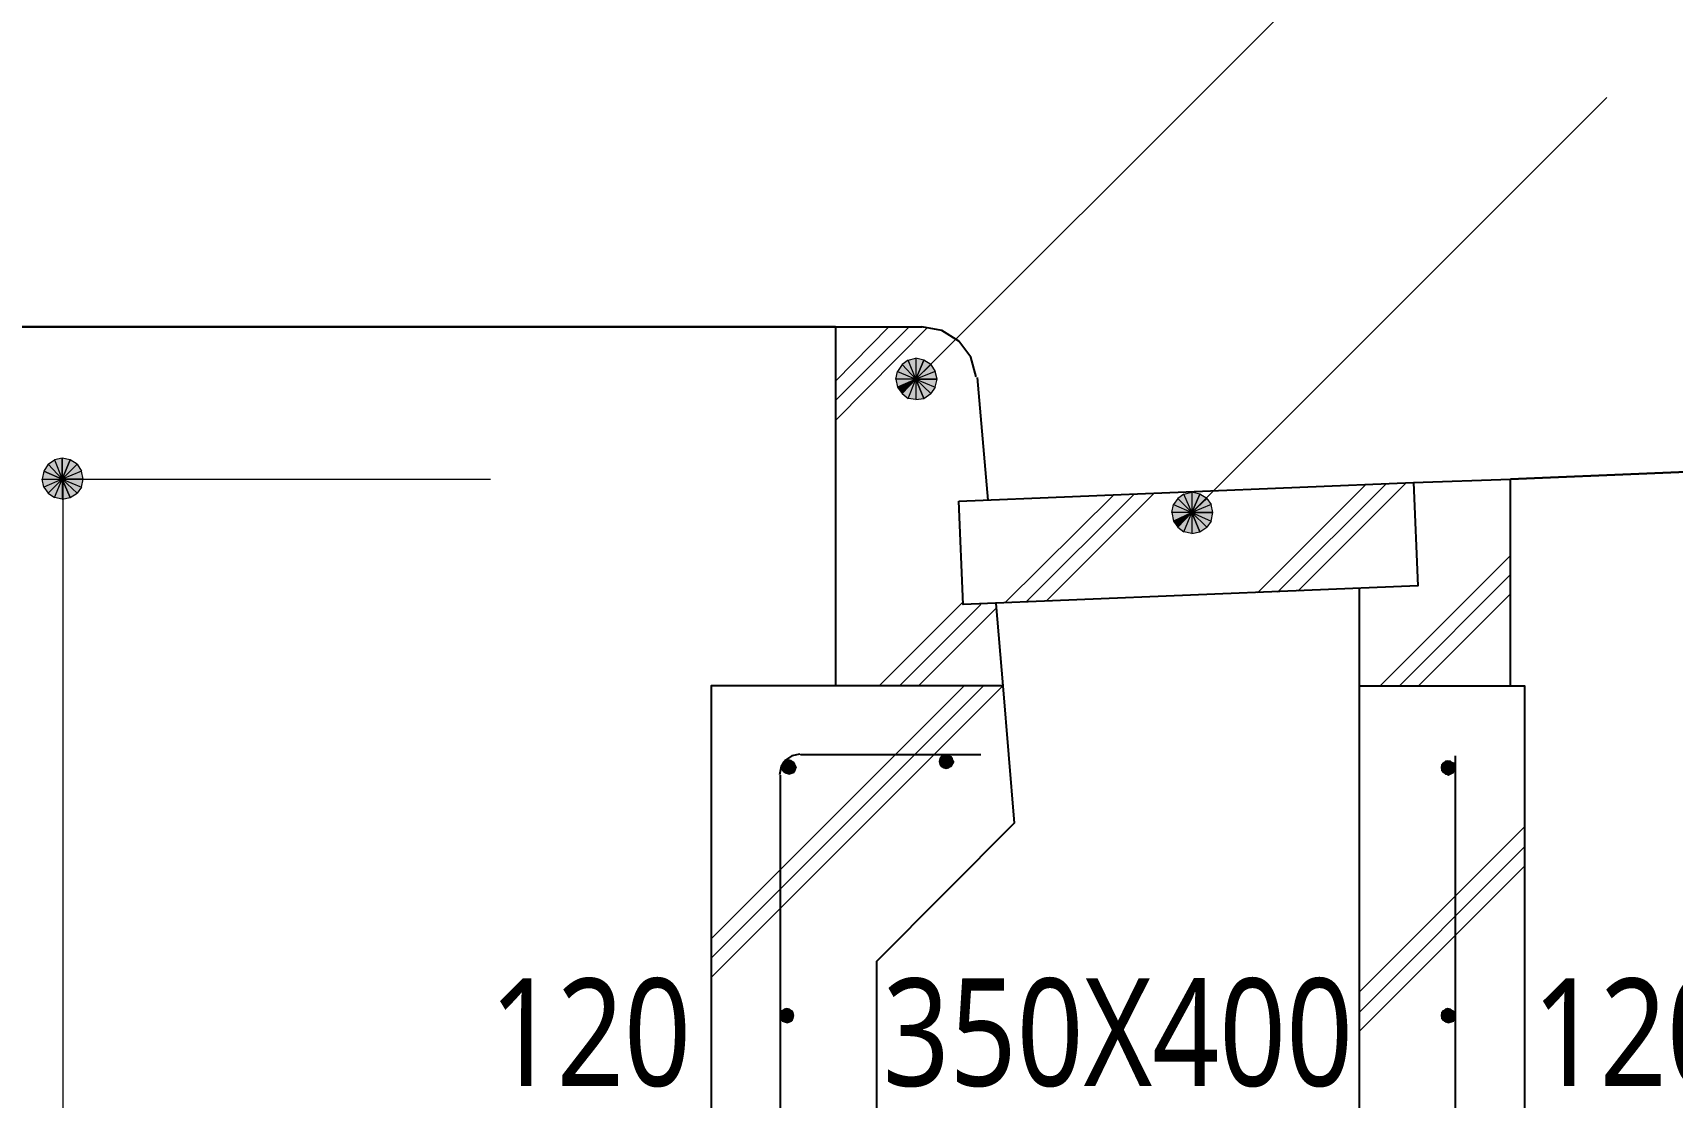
# Model space of a CAD drawing. Header units: millimetres. Extents: x 0 to 420, y 0 to 297.
# Drawn here: x 41.56 to 81.19, y 80.82 to 106.55 of the extents above; entities that cross this region are included whole.
import ezdxf
from ezdxf.enums import TextEntityAlignment as Align

# ---------------------------------------------------------------- set-up
doc = ezdxf.new("R2010")
doc.units = ezdxf.units.MM
doc.styles.add('kst32b', font='NotoSansJP-Variable.ttf')

msp = doc.modelspace()

# ---------------------------------------------------------------- hatches: boundary and pattern name
h = msp.add_hatch(color=7)
h.paths.add_polyline_path([(63.098, 98.637), (62.907, 98.679), (62.907, 98.171), (63.098, 98.637)])
h.paths.add_polyline_path([(62.907, 98.679), (62.907, 98.171), (62.717, 98.637), (62.907, 98.679)])
h.paths.add_polyline_path([(62.907, 98.171), (62.717, 98.637), (62.569, 98.531), (62.907, 98.171)])
h = msp.add_hatch(color=7)
h.paths.add_polyline_path([(62.569, 98.531), (62.463, 98.362), (62.907, 98.171), (62.569, 98.531)])
h.paths.add_polyline_path([(62.463, 98.362), (62.907, 98.171), (62.421, 98.171), (62.463, 98.362)])
h.paths.add_polyline_path([(62.907, 98.171), (62.421, 98.171), (62.463, 97.98), (62.907, 98.171)])
h = msp.add_hatch(color=7)
h.paths.add_polyline_path([(63.415, 98.171), (63.373, 98.362), (62.907, 98.171), (63.415, 98.171)])
h.paths.add_polyline_path([(63.373, 98.362), (62.907, 98.171), (63.267, 98.531), (63.373, 98.362)])
h.paths.add_polyline_path([(62.907, 98.171), (63.267, 98.531), (63.098, 98.637), (62.907, 98.171)])
for points in [[(62.463, 97.98), (62.569, 97.832), (62.907, 98.171), (62.463, 97.98)], [(42.46, 96.224), (42.27, 96.266), (42.27, 95.758), (42.46, 96.224)], [(69.13, 94.742), (69.236, 94.594), (69.575, 94.954), (69.13, 94.742)]]:
    msp.add_hatch(color=7).paths.add_polyline_path(points)
h = msp.add_hatch(color=7)
h.paths.add_polyline_path([(62.569, 97.832), (62.717, 97.705), (62.907, 98.171), (62.569, 97.832)])
h.paths.add_polyline_path([(62.717, 97.705), (62.907, 98.171), (62.907, 97.684), (62.717, 97.705)])
h.paths.add_polyline_path([(62.907, 98.171), (62.907, 97.684), (63.098, 97.705), (62.907, 98.171)])
h = msp.add_hatch(color=7)
h.paths.add_polyline_path([(63.098, 97.705), (63.267, 97.832), (62.907, 98.171), (63.098, 97.705)])
h.paths.add_polyline_path([(63.267, 97.832), (62.907, 98.171), (63.373, 97.98), (63.267, 97.832)])
h.paths.add_polyline_path([(62.907, 98.171), (63.373, 97.98), (63.415, 98.171), (62.907, 98.171)])
h = msp.add_hatch(color=7)
h.paths.add_polyline_path([(41.825, 95.948), (41.783, 95.758), (42.27, 95.758), (41.825, 95.948)])
h.paths.add_polyline_path([(41.783, 95.758), (42.27, 95.758), (41.825, 95.568), (41.783, 95.758)])
h.paths.add_polyline_path([(42.27, 95.758), (41.825, 95.568), (41.931, 95.419), (42.27, 95.758)])
h = msp.add_hatch(color=7)
h.paths.add_polyline_path([(42.27, 96.266), (42.079, 96.224), (42.27, 95.758), (42.27, 96.266)])
h.paths.add_polyline_path([(42.079, 96.224), (42.27, 95.758), (41.931, 96.118), (42.079, 96.224)])
h.paths.add_polyline_path([(42.27, 95.758), (41.931, 96.118), (41.825, 95.948), (42.27, 95.758)])
h = msp.add_hatch(color=7)
h.paths.add_polyline_path([(42.778, 95.758), (42.736, 95.948), (42.27, 95.758), (42.778, 95.758)])
h.paths.add_polyline_path([(42.736, 95.948), (42.27, 95.758), (42.63, 96.118), (42.736, 95.948)])
h.paths.add_polyline_path([(42.27, 95.758), (42.63, 96.118), (42.46, 96.224), (42.27, 95.758)])
h = msp.add_hatch(color=7)
h.paths.add_polyline_path([(41.931, 95.419), (42.079, 95.313), (42.27, 95.758), (41.931, 95.419)])
h.paths.add_polyline_path([(42.079, 95.313), (42.27, 95.758), (42.27, 95.271), (42.079, 95.313)])
h.paths.add_polyline_path([(42.27, 95.758), (42.27, 95.271), (42.46, 95.313), (42.27, 95.758)])
h = msp.add_hatch(color=7)
h.paths.add_polyline_path([(42.46, 95.313), (42.63, 95.419), (42.27, 95.758), (42.46, 95.313)])
h.paths.add_polyline_path([(42.63, 95.419), (42.27, 95.758), (42.736, 95.568), (42.63, 95.419)])
h.paths.add_polyline_path([(42.27, 95.758), (42.736, 95.568), (42.778, 95.758), (42.27, 95.758)])
h = msp.add_hatch(color=7)
h.paths.add_polyline_path([(69.236, 95.292), (69.13, 95.144), (69.575, 94.954), (69.236, 95.292)])
h.paths.add_polyline_path([(69.13, 95.144), (69.575, 94.954), (69.088, 94.954), (69.13, 95.144)])
h.paths.add_polyline_path([(69.575, 94.954), (69.088, 94.954), (69.13, 94.742), (69.575, 94.954)])
h = msp.add_hatch(color=7)
h.paths.add_polyline_path([(69.765, 95.398), (69.575, 95.441), (69.575, 94.954), (69.765, 95.398)])
h.paths.add_polyline_path([(69.575, 95.441), (69.575, 94.954), (69.384, 95.398), (69.575, 95.441)])
h.paths.add_polyline_path([(69.575, 94.954), (69.384, 95.398), (69.236, 95.292), (69.575, 94.954)])
h = msp.add_hatch(color=7)
h.paths.add_polyline_path([(70.083, 94.954), (70.041, 95.144), (69.575, 94.954), (70.083, 94.954)])
h.paths.add_polyline_path([(70.041, 95.144), (69.575, 94.954), (69.935, 95.292), (70.041, 95.144)])
h.paths.add_polyline_path([(69.575, 94.954), (69.935, 95.292), (69.765, 95.398), (69.575, 94.954)])
h = msp.add_hatch(color=7)
h.paths.add_polyline_path([(69.236, 94.594), (69.384, 94.488), (69.575, 94.954), (69.236, 94.594)])
h.paths.add_polyline_path([(69.384, 94.488), (69.575, 94.954), (69.575, 94.446), (69.384, 94.488)])
h.paths.add_polyline_path([(69.575, 94.954), (69.575, 94.446), (69.765, 94.488), (69.575, 94.954)])
h = msp.add_hatch(color=7)
h.paths.add_polyline_path([(69.765, 94.488), (69.935, 94.594), (69.575, 94.954), (69.765, 94.488)])
h.paths.add_polyline_path([(69.935, 94.594), (69.575, 94.954), (70.041, 94.742), (69.935, 94.594)])
h.paths.add_polyline_path([(69.575, 94.954), (70.041, 94.742), (70.083, 94.954), (69.575, 94.954)])
h = msp.add_hatch(color=7)
h.paths.add_polyline_path([(59.732, 88.9), (59.69, 88.794), (59.838, 88.794), (59.732, 88.9)])
h.paths.add_polyline_path([(59.69, 88.794), (59.838, 88.794), (59.732, 88.667), (59.69, 88.794)])
h.paths.add_polyline_path([(59.838, 88.794), (59.732, 88.667), (59.838, 88.625), (59.838, 88.794)])
h = msp.add_hatch(color=7)
h.paths.add_polyline_path([(60.008, 88.794), (59.965, 88.9), (59.838, 88.794), (60.008, 88.794)])
h.paths.add_polyline_path([(59.965, 88.9), (59.838, 88.794), (59.838, 88.963), (59.965, 88.9)])
h.paths.add_polyline_path([(59.838, 88.794), (59.838, 88.963), (59.732, 88.9), (59.838, 88.794)])
h = msp.add_hatch(color=7)
h.paths.add_polyline_path([(59.838, 88.625), (59.965, 88.667), (59.838, 88.794), (59.838, 88.625)])
h.paths.add_polyline_path([(59.965, 88.667), (59.838, 88.794), (60.008, 88.794), (59.965, 88.667)])
h = msp.add_hatch(color=7)
h.paths.add_polyline_path([(63.521, 89.048), (63.479, 88.921), (63.648, 88.921), (63.521, 89.048)])
h.paths.add_polyline_path([(63.479, 88.921), (63.648, 88.921), (63.521, 88.815), (63.479, 88.921)])
h.paths.add_polyline_path([(63.648, 88.921), (63.521, 88.815), (63.648, 88.773), (63.648, 88.921)])
h = msp.add_hatch(color=7)
h.paths.add_polyline_path([(63.818, 88.921), (63.754, 89.048), (63.648, 88.921), (63.818, 88.921)])
h.paths.add_polyline_path([(63.754, 89.048), (63.648, 88.921), (63.648, 89.09), (63.754, 89.048)])
h.paths.add_polyline_path([(63.648, 88.921), (63.648, 89.09), (63.521, 89.048), (63.648, 88.921)])
h = msp.add_hatch(color=7)
h.paths.add_polyline_path([(63.648, 88.773), (63.754, 88.815), (63.648, 88.921), (63.648, 88.773)])
h.paths.add_polyline_path([(63.754, 88.815), (63.648, 88.921), (63.818, 88.921), (63.754, 88.815)])
h = msp.add_hatch(color=7)
h.paths.add_polyline_path([(75.671, 88.9), (75.607, 88.773), (75.777, 88.773), (75.671, 88.9)])
h.paths.add_polyline_path([(75.607, 88.773), (75.777, 88.773), (75.671, 88.667), (75.607, 88.773)])
h.paths.add_polyline_path([(75.777, 88.773), (75.671, 88.667), (75.777, 88.604), (75.777, 88.773)])
h = msp.add_hatch(color=7)
h.paths.add_polyline_path([(75.946, 88.773), (75.904, 88.9), (75.777, 88.773), (75.946, 88.773)])
h.paths.add_polyline_path([(75.904, 88.9), (75.777, 88.773), (75.777, 88.942), (75.904, 88.9)])
h.paths.add_polyline_path([(75.777, 88.773), (75.777, 88.942), (75.671, 88.9), (75.777, 88.773)])
h = msp.add_hatch(color=7)
h.paths.add_polyline_path([(75.777, 88.604), (75.904, 88.667), (75.777, 88.773), (75.777, 88.604)])
h.paths.add_polyline_path([(75.904, 88.667), (75.777, 88.773), (75.946, 88.773), (75.904, 88.667)])
h = msp.add_hatch(color=7)
h.paths.add_polyline_path([(59.669, 82.889), (59.627, 82.783), (59.796, 82.783), (59.669, 82.889)])
h.paths.add_polyline_path([(59.627, 82.783), (59.796, 82.783), (59.669, 82.656), (59.627, 82.783)])
h.paths.add_polyline_path([(59.796, 82.783), (59.669, 82.656), (59.796, 82.613), (59.796, 82.783)])
h = msp.add_hatch(color=7)
h.paths.add_polyline_path([(59.944, 82.783), (59.902, 82.889), (59.796, 82.783), (59.944, 82.783)])
h.paths.add_polyline_path([(59.902, 82.889), (59.796, 82.783), (59.796, 82.952), (59.902, 82.889)])
h.paths.add_polyline_path([(59.796, 82.783), (59.796, 82.952), (59.669, 82.889), (59.796, 82.783)])
h = msp.add_hatch(color=7)
h.paths.add_polyline_path([(75.671, 82.889), (75.607, 82.783), (75.777, 82.783), (75.671, 82.889)])
h.paths.add_polyline_path([(75.607, 82.783), (75.777, 82.783), (75.671, 82.656), (75.607, 82.783)])
h.paths.add_polyline_path([(75.777, 82.783), (75.671, 82.656), (75.777, 82.613), (75.777, 82.783)])
h = msp.add_hatch(color=7)
h.paths.add_polyline_path([(75.946, 82.783), (75.904, 82.889), (75.777, 82.783), (75.946, 82.783)])
h.paths.add_polyline_path([(75.904, 82.889), (75.777, 82.783), (75.777, 82.952), (75.904, 82.889)])
h.paths.add_polyline_path([(75.777, 82.783), (75.777, 82.952), (75.671, 82.889), (75.777, 82.783)])
h = msp.add_hatch(color=7)
h.paths.add_polyline_path([(59.796, 82.613), (59.902, 82.656), (59.796, 82.783), (59.796, 82.613)])
h.paths.add_polyline_path([(59.902, 82.656), (59.796, 82.783), (59.944, 82.783), (59.902, 82.656)])
h = msp.add_hatch(color=7)
h.paths.add_polyline_path([(75.777, 82.613), (75.904, 82.656), (75.777, 82.783), (75.777, 82.613)])
h.paths.add_polyline_path([(75.904, 82.656), (75.777, 82.783), (75.946, 82.783), (75.904, 82.656)])

# ---------------------------------------------------------------- linework, layer by layer
at = {"lineweight": 13}
for points in [[(62.907, 98.171), (78.867, 114.131)], [(69.575, 94.954), (79.608, 104.987)], [(60.96, 97.663), (62.738, 99.441)], [(62.251, 99.441), (60.96, 98.129)], [(60.96, 97.176), (63.183, 99.42)], [(52.62, 57.764), (42.291, 57.764), (42.291, 61.108), (42.291, 62.759), (42.291, 67.098), (42.291, 72.094), (42.291, 95.758), (52.62, 95.758)], [(73.766, 95.61), (71.162, 93.006)], [(71.649, 93.027), (74.253, 95.631)], [(72.136, 93.049), (74.74, 95.652)], [(65.066, 92.773), (67.691, 95.377)], [(68.178, 95.398), (65.574, 92.795)], [(66.061, 92.816), (68.665, 95.419)], [(77.279, 93.916), (74.126, 90.763)], [(74.591, 90.763), (77.279, 93.451)], [(62.018, 90.763), (64.05, 92.795)], [(64.474, 92.731), (62.505, 90.763)], [(77.279, 92.985), (75.057, 90.763)], [(62.971, 90.763), (64.855, 92.646)], [(65.003, 90.763), (57.954, 83.714)], [(57.954, 84.18), (64.537, 90.763)], [(64.071, 90.763), (57.954, 84.646)], [(77.618, 87.355), (73.618, 83.354)], [(73.618, 82.868), (77.618, 86.868)], [(77.618, 86.402), (73.618, 82.402)]]:
    msp.add_lwpolyline(points, dxfattribs=at)
at = {"lineweight": 30}
for points in [[(34.036, 99.441), (60.96, 99.441)], [(98.213, 96.626), (77.279, 95.758)]]:
    msp.add_lwpolyline(points, dxfattribs=at)
at = {"lineweight": 25}
for points in [[(60.96, 99.441), (63.056, 99.441)], [(60.96, 99.441), (60.96, 90.763)], [(64.363, 98.228), (64.23, 98.707), (63.941, 99.092), (63.533, 99.348), (63.045, 99.441)], [(64.389, 98.213), (64.643, 95.25)], [(74.93, 95.673), (77.279, 95.758)], [(77.279, 90.763), (77.279, 95.758)], [(64.834, 92.752), (65.003, 90.763), (57.954, 90.763), (57.954, 77.004)], [(73.618, 93.112), (73.618, 90.763), (73.618, 66.76)], [(65.003, 90.763), (65.278, 87.439)], [(73.618, 90.763), (77.618, 90.763), (77.618, 62.759)], [(60.103, 89.112), (59.909, 89.073), (59.751, 88.966), (59.644, 88.808), (59.605, 88.614)], [(64.474, 89.09), (60.113, 89.09)], [(75.946, 64.939), (75.946, 89.069)], [(59.627, 88.604), (59.627, 77.153)], [(65.278, 87.439), (61.955, 84.095), (61.955, 77.343)]]:
    msp.add_lwpolyline(points, dxfattribs=at)
at = {"lineweight": 0}
for points in [[(62.907, 98.679), (62.907, 98.171), (62.717, 98.637)], [(63.098, 98.637), (62.907, 98.679), (62.907, 98.171)], [(62.463, 98.362), (62.907, 98.171), (62.421, 98.171)], [(62.569, 98.531), (62.463, 98.362), (62.907, 98.171)], [(62.907, 98.171), (62.717, 98.637), (62.569, 98.531)], [(62.907, 98.171), (63.267, 98.531), (63.098, 98.637)], [(63.373, 98.362), (62.907, 98.171), (63.267, 98.531)], [(63.415, 98.171), (63.373, 98.362), (62.907, 98.171)], [(62.907, 98.171), (62.421, 98.171), (62.463, 97.98)], [(62.463, 97.98), (62.569, 97.832), (62.907, 98.171)], [(62.569, 97.832), (62.717, 97.705), (62.907, 98.171)], [(62.717, 97.705), (62.907, 98.171), (62.907, 97.684)], [(62.907, 98.171), (62.907, 97.684), (63.098, 97.705)], [(63.098, 97.705), (63.267, 97.832), (62.907, 98.171)], [(63.267, 97.832), (62.907, 98.171), (63.373, 97.98)], [(62.907, 98.171), (63.373, 97.98), (63.415, 98.171)], [(41.825, 95.948), (41.783, 95.758), (42.27, 95.758)], [(42.27, 95.758), (41.931, 96.118), (41.825, 95.948)], [(42.079, 96.224), (42.27, 95.758), (41.931, 96.118)], [(42.27, 96.266), (42.079, 96.224), (42.27, 95.758)], [(42.46, 96.224), (42.27, 96.266), (42.27, 95.758)], [(42.27, 95.758), (42.63, 96.118), (42.46, 96.224)], [(42.736, 95.948), (42.27, 95.758), (42.63, 96.118)], [(42.778, 95.758), (42.736, 95.948), (42.27, 95.758)], [(41.783, 95.758), (42.27, 95.758), (41.825, 95.568)], [(42.27, 95.758), (41.825, 95.568), (41.931, 95.419)], [(41.931, 95.419), (42.079, 95.313), (42.27, 95.758)], [(42.079, 95.313), (42.27, 95.758), (42.27, 95.271)], [(42.27, 95.758), (42.27, 95.271), (42.46, 95.313)], [(42.46, 95.313), (42.63, 95.419), (42.27, 95.758)], [(42.63, 95.419), (42.27, 95.758), (42.736, 95.568)], [(42.27, 95.758), (42.736, 95.568), (42.778, 95.758)], [(69.13, 95.144), (69.575, 94.954), (69.088, 94.954)], [(69.236, 95.292), (69.13, 95.144), (69.575, 94.954)], [(69.575, 94.954), (69.384, 95.398), (69.236, 95.292)], [(69.575, 95.441), (69.575, 94.954), (69.384, 95.398)], [(69.765, 95.398), (69.575, 95.441), (69.575, 94.954)], [(69.575, 94.954), (69.935, 95.292), (69.765, 95.398)], [(70.041, 95.144), (69.575, 94.954), (69.935, 95.292)], [(70.083, 94.954), (70.041, 95.144), (69.575, 94.954)], [(69.575, 94.954), (69.088, 94.954), (69.13, 94.742)], [(69.13, 94.742), (69.236, 94.594), (69.575, 94.954)], [(69.236, 94.594), (69.384, 94.488), (69.575, 94.954)], [(69.384, 94.488), (69.575, 94.954), (69.575, 94.446)], [(69.575, 94.954), (69.575, 94.446), (69.765, 94.488)], [(69.765, 94.488), (69.935, 94.594), (69.575, 94.954)], [(69.935, 94.594), (69.575, 94.954), (70.041, 94.742)], [(69.575, 94.954), (70.041, 94.742), (70.083, 94.954)], [(59.732, 88.9), (59.69, 88.794), (59.838, 88.794)], [(59.69, 88.794), (59.838, 88.794), (59.732, 88.667)], [(59.838, 88.794), (59.838, 88.963), (59.732, 88.9)], [(59.838, 88.794), (59.732, 88.667), (59.838, 88.625)], [(59.965, 88.9), (59.838, 88.794), (59.838, 88.963)], [(60.008, 88.794), (59.965, 88.9), (59.838, 88.794)], [(59.838, 88.625), (59.965, 88.667), (59.838, 88.794)], [(59.965, 88.667), (59.838, 88.794), (60.008, 88.794)], [(63.521, 89.048), (63.479, 88.921), (63.648, 88.921)], [(63.479, 88.921), (63.648, 88.921), (63.521, 88.815)], [(63.648, 88.921), (63.648, 89.09), (63.521, 89.048)], [(63.648, 88.921), (63.521, 88.815), (63.648, 88.773)], [(63.754, 89.048), (63.648, 88.921), (63.648, 89.09)], [(63.818, 88.921), (63.754, 89.048), (63.648, 88.921)], [(63.648, 88.773), (63.754, 88.815), (63.648, 88.921)], [(63.754, 88.815), (63.648, 88.921), (63.818, 88.921)], [(75.671, 88.9), (75.607, 88.773), (75.777, 88.773)], [(75.607, 88.773), (75.777, 88.773), (75.671, 88.667)], [(75.777, 88.773), (75.777, 88.942), (75.671, 88.9)], [(75.777, 88.773), (75.671, 88.667), (75.777, 88.604)], [(75.904, 88.9), (75.777, 88.773), (75.777, 88.942)], [(75.946, 88.773), (75.904, 88.9), (75.777, 88.773)], [(75.777, 88.604), (75.904, 88.667), (75.777, 88.773)], [(75.904, 88.667), (75.777, 88.773), (75.946, 88.773)], [(59.669, 82.889), (59.627, 82.783), (59.796, 82.783)], [(59.796, 82.783), (59.796, 82.952), (59.669, 82.889)], [(59.902, 82.889), (59.796, 82.783), (59.796, 82.952)], [(59.944, 82.783), (59.902, 82.889), (59.796, 82.783)], [(75.671, 82.889), (75.607, 82.783), (75.777, 82.783)], [(75.777, 82.783), (75.777, 82.952), (75.671, 82.889)], [(75.904, 82.889), (75.777, 82.783), (75.777, 82.952)], [(75.946, 82.783), (75.904, 82.889), (75.777, 82.783)], [(59.627, 82.783), (59.796, 82.783), (59.669, 82.656)], [(59.796, 82.783), (59.669, 82.656), (59.796, 82.613)], [(59.796, 82.613), (59.902, 82.656), (59.796, 82.783)], [(59.902, 82.656), (59.796, 82.783), (59.944, 82.783)], [(75.607, 82.783), (75.777, 82.783), (75.671, 82.656)], [(75.777, 82.783), (75.671, 82.656), (75.777, 82.613)], [(75.777, 82.613), (75.904, 82.656), (75.777, 82.783)], [(75.904, 82.656), (75.777, 82.783), (75.946, 82.783)]]:
    msp.add_lwpolyline(points, close=True, dxfattribs=at)
at = {"lineweight": 25}
for points in [[(63.945, 95.229), (74.93, 95.673), (75.036, 93.176), (64.05, 92.731)], [(59.986, 88.805), (59.974, 88.867), (59.94, 88.917), (59.889, 88.951), (59.828, 88.963), (59.766, 88.951), (59.715, 88.917), (59.681, 88.867), (59.669, 88.805), (59.681, 88.743), (59.715, 88.692), (59.766, 88.658), (59.828, 88.646), (59.889, 88.658), (59.94, 88.692), (59.974, 88.743)], [(63.796, 88.932), (63.784, 88.994), (63.75, 89.044), (63.699, 89.078), (63.638, 89.09), (63.576, 89.078), (63.525, 89.044), (63.491, 88.994), (63.479, 88.932), (63.491, 88.87), (63.525, 88.819), (63.576, 88.785), (63.638, 88.773), (63.699, 88.785), (63.75, 88.819), (63.784, 88.87)], [(75.925, 88.784), (75.912, 88.845), (75.878, 88.896), (75.828, 88.93), (75.766, 88.942), (75.704, 88.93), (75.654, 88.896), (75.62, 88.845), (75.607, 88.784), (75.62, 88.722), (75.654, 88.671), (75.704, 88.637), (75.766, 88.625), (75.828, 88.637), (75.878, 88.671), (75.912, 88.722)], [(59.944, 82.793), (59.932, 82.855), (59.898, 82.906), (59.847, 82.94), (59.785, 82.952), (59.723, 82.94), (59.673, 82.906), (59.639, 82.855), (59.627, 82.793), (59.639, 82.732), (59.673, 82.681), (59.723, 82.647), (59.785, 82.635), (59.847, 82.647), (59.898, 82.681), (59.932, 82.732)], [(75.925, 82.793), (75.912, 82.855), (75.878, 82.906), (75.828, 82.94), (75.766, 82.952), (75.704, 82.94), (75.654, 82.906), (75.62, 82.855), (75.607, 82.793), (75.62, 82.732), (75.654, 82.681), (75.704, 82.647), (75.766, 82.635), (75.828, 82.647), (75.878, 82.681), (75.912, 82.732)]]:
    msp.add_lwpolyline(points, close=True, dxfattribs=at)

# ---------------------------------------------------------------- texts
at = {"style": 'kst32b'}
for s, p, p2 in [('120', (52.599, 81.089), (57.472, 81.089)), ('350X400', (62.103, 81.089), (73.473, 81.089)), ('120', (77.809, 81.089), (82.682, 81.089))]:
    msp.add_text(s, height=2.5989, dxfattribs=at).set_placement(p, p2, align=Align.FIT)

doc.saveas('drawing.dxf')
